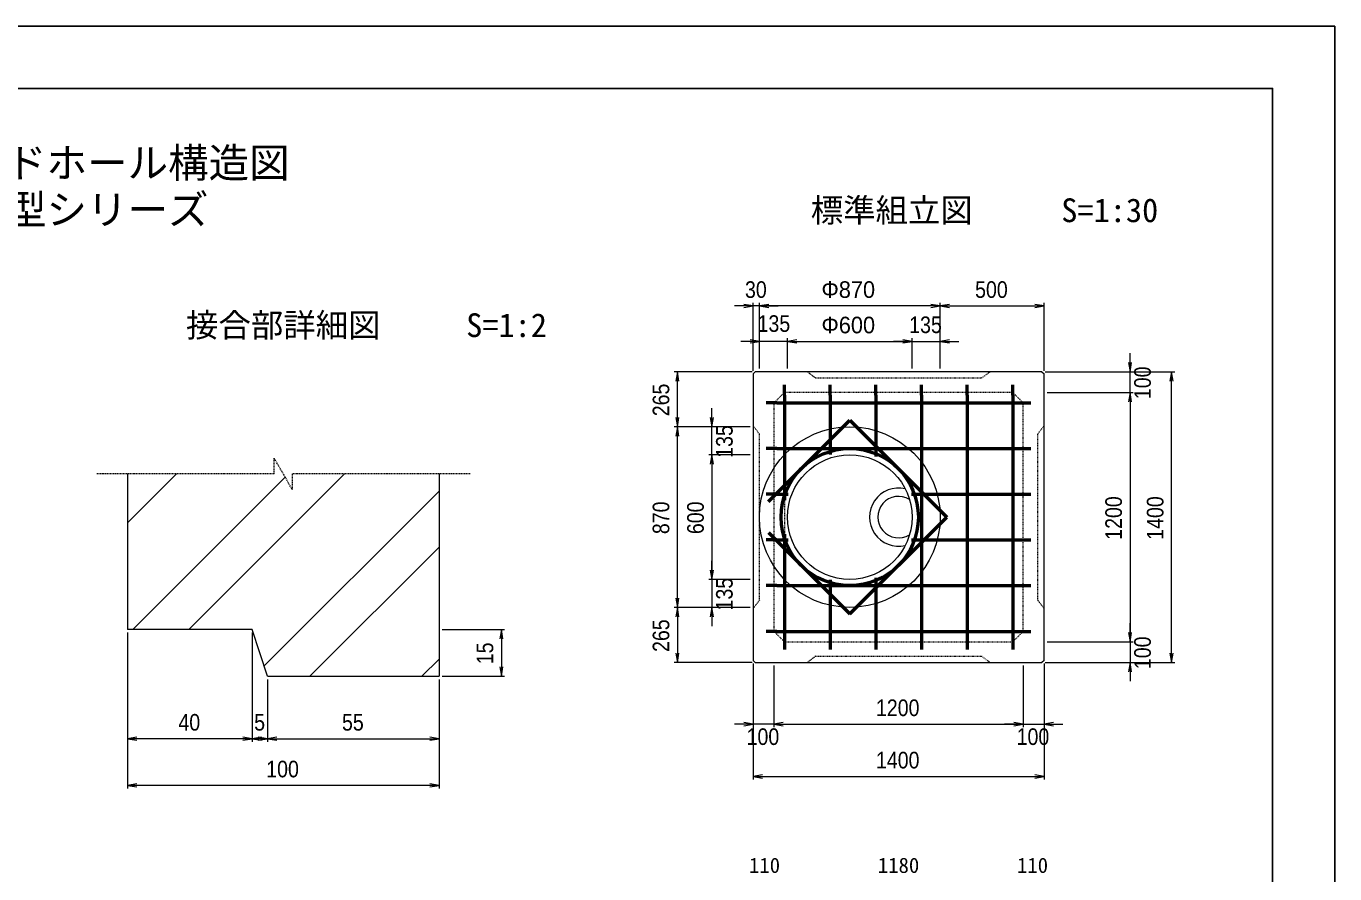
# Model space of a CAD drawing. Units: millimetres, scale not verified. Extents: x -210 to 210, y -148 to 148.
# Drawn here: x 0 to 210, y 12.4 to 148.5 of the extents above; entities that cross this region are included whole.
import ezdxf
from ezdxf.enums import TextEntityAlignment as Align

# ---------------------------------------------------------------- set-up
doc = ezdxf.new("R2010")
doc.units = ezdxf.units.MM
doc.linetypes.add('USER1', pattern=[12.95, 6.35, -3.175, 0.25, -3.175])
doc.linetypes.add('USER2', pattern=[4.7625, 3.175, -1.5875])
doc.layers.add('0-0', color=7, linetype='Continuous')
for name, color, linetype, lineweight in [('0-1_0', 5, 'Continuous', 25), ('0-2_dims', 2, 'Continuous', 13), ('0-3_pen1実線', 4, 'Continuous', 13), ('0-5_pen3実線', 7, 'Continuous', 18), ('0-6_pen4実線', 6, 'Continuous', 25), ('0-7_pen1一点', 4, 'USER1', 13), ('0-8_pen2破線', 3, 'USER2', 13), ('0-9_鉄筋１', 7, 'Continuous', 50), ('0-A_鉄筋２', 7, 'Continuous', 50)]:
    doc.layers.add(name, color=color, linetype=linetype, lineweight=lineweight)
doc.styles.add('ＭＳ ゴシック', font='')
doc.styles.add('ＭＳ Ｐゴシック', font='')
doc.styles.get('ＭＳ ゴシック').set_extended_font_data('MS Gothic')
doc.styles.get('ＭＳ Ｐゴシック').set_extended_font_data('MS PGothic')

# ---------------------------------------------------------------- blocks, each defined once
blk = doc.blocks.new('部分図 1')
at = {"layer": '0-1_0'}
blk.add_lwpolyline([(0, 0), (12600, 0), (12600, 8910), (0, 8910)], close=True, dxfattribs=at)
at = {"layer": '0-2_dims'}
for p, q in [((9800, 7562.66), (9710, 7562.66)), ((9800, 7251), (9800, 7577.66)), ((9830, 7562.66), (9800, 7562.66)), ((9830, 7261), (9830, 7577.66)), ((9830, 7261), (9830, 7577.66)), ((10700, 7562.66), (9830, 7562.66)), ((9830, 7562.66), (9920, 7562.66)), ((10700, 7261), (10700, 7577.66)), ((10700, 7261), (10700, 7577.66)), ((10700, 7562.66), (11200, 7562.66)), ((11200, 7251), (11200, 7577.66)), ((9830, 7392.04), (9740, 7392.04)), ((9830, 7261), (9830, 7407.04)), ((9965, 7392.04), (9830, 7392.04)), ((9965, 7261), (9965, 7407.04)), ((9965, 7261), (9965, 7407.04)), ((9965, 7392.04), (10565, 7392.04)), ((9965, 7392.04), (10055, 7392.04)), ((10565, 7392.04), (10475, 7392.04)), ((10565, 7261), (10565, 7407.04)), ((10565, 7261), (10565, 7407.04)), ((10565, 7392.04), (10700, 7392.04)), ((10700, 7261), (10700, 7407.04)), ((10700, 7392.04), (10790, 7392.04)), ((11614, 7246), (11614, 7336)), ((9795, 7246), (9420, 7246)), ((9435, 6981), (9435, 7246)), ((11205, 7246), (11629, 7246)), ((11205, 7246), (11829, 7246)), ((11614, 7146), (11614, 7246)), ((11814, 5846), (11814, 7246)), ((11215, 7146), (11629, 7146)), ((11215, 7146), (11629, 7146)), ((11614, 7146), (11614, 7056)), ((11614, 7146), (11614, 5946)), ((9601, 6981), (9601, 7071)), ((9785, 6981), (9420, 6981)), ((9785, 6981), (9420, 6981)), ((9435, 6111), (9435, 6981)), ((9785, 6981), (9586, 6981)), ((9601, 6846), (9601, 6981)), ((9785, 6846), (9586, 6846)), ((9785, 6846), (9586, 6846)), ((9601, 6846), (9601, 6756)), ((9601, 6846), (9601, 6246)), ((9601, 6246), (9601, 6336)), ((9785, 6246), (9586, 6246)), ((9785, 6246), (9586, 6246)), ((9601, 6246), (9601, 6111)), ((9785, 6111), (9420, 6111)), ((9785, 6111), (9420, 6111)), ((9435, 6111), (9435, 5846)), ((9785, 6111), (9586, 6111)), ((9601, 6111), (9601, 6021)), ((6787.5, 5989.69), (6787.5, 5464.03)), ((6787.5, 5989.69), (6787.5, 5239.03)), ((7387.5, 5989.69), (7387.5, 5464.03)), ((7387.5, 5989.69), (7387.5, 5464.03)), ((8302.5, 6004.69), (8602.59, 6004.69)), ((8587.59, 6004.69), (8587.59, 5779.69)), ((11614, 5946), (11614, 6036)), ((11215, 5946), (11629, 5946)), ((11215, 5946), (11629, 5946)), ((11614, 5946), (11614, 5846)), ((9795, 5846), (9420, 5846)), ((9800, 5841), (9800, 5534)), ((9800, 5841), (9800, 5282)), ((9900, 5831), (9900, 5534)), ((9900, 5831), (9900, 5534)), ((11100, 5831), (11100, 5534)), ((11100, 5831), (11100, 5534)), ((11200, 5841), (11200, 5534)), ((11200, 5841), (11200, 5282)), ((11205, 5846), (11629, 5846)), ((11205, 5846), (11829, 5846)), ((11614, 5846), (11614, 5756)), ((7462.5, 5764.69), (7462.5, 5464.03)), ((7462.5, 5764.69), (7462.5, 5464.03)), ((8287.5, 5764.69), (8287.5, 5464.03)), ((8287.5, 5764.69), (8287.5, 5239.03)), ((8302.5, 5779.69), (8602.59, 5779.69)), ((9800, 5549), (9710, 5549)), ((9900, 5549), (9800, 5549)), ((9900, 5549), (9990, 5549)), ((9900, 5549), (11100, 5549)), ((11100, 5549), (11010, 5549)), ((11100, 5549), (11200, 5549)), ((11200, 5549), (11290, 5549)), ((7387.5, 5479.03), (6787.5, 5479.03)), ((7462.5, 5479.03), (7387.5, 5479.03)), ((7462.5, 5479.03), (8287.5, 5479.03)), ((9800, 5297), (11200, 5297)), ((8287.5, 5254.03), (6787.5, 5254.03))]:
    blk.add_line(p, q, dxfattribs=at)
for points in [[(9755, 7555.16), (9800, 7562.66), (9755, 7570.16)], [(9875, 7570.16), (9830, 7562.66), (9875, 7555.16)], [(9875, 7570.16), (9830, 7562.66), (9875, 7555.16)], [(10655, 7555.16), (10700, 7562.66), (10655, 7570.16)], [(10745, 7570.16), (10700, 7562.66), (10745, 7555.16)], [(11155, 7555.16), (11200, 7562.66), (11155, 7570.16)], [(9785, 7384.54), (9830, 7392.04), (9785, 7399.54)], [(10010, 7399.54), (9965, 7392.04), (10010, 7384.54)], [(10010, 7399.54), (9965, 7392.04), (10010, 7384.54)], [(10520, 7384.54), (10565, 7392.04), (10520, 7399.54)], [(10520, 7384.54), (10565, 7392.04), (10520, 7399.54)], [(10745, 7399.54), (10700, 7392.04), (10745, 7384.54)], [(9442.5, 7201), (9435, 7246), (9427.5, 7201)], [(11606.5, 7291), (11614, 7246), (11621.5, 7291)], [(11821.5, 7201), (11814, 7246), (11806.5, 7201)], [(11621.5, 7101), (11614, 7146), (11606.5, 7101)], [(11621.5, 7101), (11614, 7146), (11606.5, 7101)], [(9427.5, 7026), (9435, 6981), (9442.5, 7026)], [(9593.5, 7026), (9601, 6981), (9608.5, 7026)], [(9442.5, 6936), (9435, 6981), (9427.5, 6936)], [(9608.5, 6801), (9601, 6846), (9593.5, 6801)], [(9608.5, 6801), (9601, 6846), (9593.5, 6801)], [(9593.5, 6291), (9601, 6246), (9608.5, 6291)], [(9593.5, 6291), (9601, 6246), (9608.5, 6291)], [(9427.5, 6156), (9435, 6111), (9442.5, 6156)], [(9442.5, 6066), (9435, 6111), (9427.5, 6066)], [(9608.5, 6066), (9601, 6111), (9593.5, 6066)], [(8595.09, 5959.69), (8587.59, 6004.69), (8580.09, 5959.69)], [(11606.5, 5991), (11614, 5946), (11621.5, 5991)], [(11606.5, 5991), (11614, 5946), (11621.5, 5991)], [(9427.5, 5891), (9435, 5846), (9442.5, 5891)], [(11806.5, 5891), (11814, 5846), (11821.5, 5891)], [(8580.09, 5824.69), (8587.59, 5779.69), (8595.09, 5824.69)], [(11621.5, 5801), (11614, 5846), (11606.5, 5801)], [(9755, 5541.5), (9800, 5549), (9755, 5556.5)], [(9945, 5556.5), (9900, 5549), (9945, 5541.5)], [(9945, 5556.5), (9900, 5549), (9945, 5541.5)], [(11055, 5541.5), (11100, 5549), (11055, 5556.5)], [(11055, 5541.5), (11100, 5549), (11055, 5556.5)], [(11245, 5556.5), (11200, 5549), (11245, 5541.5)], [(6832.5, 5486.53), (6787.5, 5479.03), (6832.5, 5471.53)], [(7342.5, 5471.53), (7387.5, 5479.03), (7342.5, 5486.53)], [(7432.5, 5486.53), (7387.5, 5479.03), (7432.5, 5471.53)], [(7417.5, 5471.53), (7462.5, 5479.03), (7417.5, 5486.53)], [(7507.5, 5486.53), (7462.5, 5479.03), (7507.5, 5471.53)], [(8242.5, 5471.53), (8287.5, 5479.03), (8242.5, 5486.53)], [(9845, 5304.5), (9800, 5297), (9845, 5289.5)], [(11155, 5289.5), (11200, 5297), (11155, 5304.5)], [(6832.5, 5261.53), (6787.5, 5254.03), (6832.5, 5246.53)], [(8242.5, 5246.53), (8287.5, 5254.03), (8242.5, 5261.53)]]:
    blk.add_lwpolyline(points, dxfattribs=at)
at = {"layer": '0-3_pen1実線'}
for p, q in [((6787.5, 6518.09), (7024.1, 6754.69)), ((7082.33, 6004.69), (7832.33, 6754.69)), ((6812.92, 6004.69), (7546.8, 6738.58)), ((7445.91, 5829.46), (8287.5, 6671.05)), ((7665.55, 5779.69), (8287.5, 6401.65)), ((8204.36, 5779.69), (8287.5, 5862.83))]:
    blk.add_line(p, q, dxfattribs=at)
at = {"layer": '0-5_pen3実線'}
for p, q in [((9810, 7246), (9800, 7236)), ((11190, 7246), (9810, 7246)), ((11190, 7246), (11200, 7236)), ((9800, 7236), (9800, 5856)), ((11200, 5856), (11200, 7236)), ((6787.5, 6754.69), (6787.5, 6004.69)), ((8287.5, 6754.69), (8287.5, 5779.69)), ((7387.5, 6004.69), (6787.5, 6004.69)), ((7462.5, 5779.69), (7387.5, 6004.69)), ((9800, 5856), (9810, 5846)), ((9810, 5846), (11190, 5846)), ((11200, 5856), (11190, 5846)), ((7462.5, 5779.69), (8287.5, 5779.69))]:
    blk.add_line(p, q, dxfattribs=at)
for radius in [435, 300]:
    blk.add_circle((10265, 6546), radius, dxfattribs=at)
for radius, start, end in [(140, 76.66624, 283.33376), (100, 58.18841, 301.81159)]:
    blk.add_arc((10500, 6546), radius, start, end, dxfattribs=at)
at = {"layer": '0-6_pen4実線'}
blk.add_lwpolyline([(300, 300), (12300, 300), (12300, 8610), (300, 8610)], close=True, dxfattribs=at)
at = {"layer": '0-7_pen1一点'}
for p, q in [((7494.2, 6754.69), (7494.2, 6829.69)), ((7580.8, 6679.69), (7494.2, 6829.69)), ((7494.2, 6754.69), (6637.5, 6754.69)), ((8437.5, 6754.69), (7580.8, 6754.69)), ((7580.8, 6754.69), (7580.8, 6679.69))]:
    blk.add_line(p, q, dxfattribs=at)
at = {"layer": '0-8_pen2破線'}
for p, q in [((10100, 7216), (10060, 7246)), ((10900, 7216), (10940, 7246)), ((10100, 7216), (10900, 7216)), ((9900, 7096), (9950, 7146)), ((11050, 7146), (9950, 7146)), ((9950, 7146), (9950, 5946)), ((11050, 7146), (11100, 7096)), ((11050, 7146), (11050, 5946)), ((9900, 7096), (9900, 5996)), ((9900, 7096), (11100, 7096)), ((11100, 5996), (11100, 7096)), ((11170, 6946), (11200, 6986)), ((11170, 6146), (11170, 6946)), ((9830, 6146), (9800, 6106)), ((11170, 6146), (11200, 6106)), ((9950, 5946), (9900, 5996)), ((9900, 5996), (11100, 5996)), ((11100, 5996), (11050, 5946)), ((9950, 5946), (11050, 5946)), ((10100, 5876), (10060, 5846)), ((10100, 5876), (10900, 5876)), ((10900, 5876), (10940, 5846))]:
    blk.add_line(p, q, dxfattribs=at)
blk.add_lwpolyline([(9830, 6146), (9830, 6946), (9800, 6986)], dxfattribs=at)
at = {"layer": '0-9_鉄筋１'}
for p, q in [((9950, 7133), (9950, 6628)), ((10170, 7133), (10170, 6848)), ((10390, 7133), (10390, 6838)), ((10610, 7133), (10610, 5959)), ((10830, 7133), (10830, 5959)), ((11050, 7133), (11050, 5959)), ((9913, 7096), (11087, 7096)), ((9873, 6620.67), (10265.04, 7012.71)), ((10265.04, 7012.71), (10731.71, 6546.04)), ((9913, 6876), (11087, 6876)), ((9913, 6656), (9968, 6656)), ((10562, 6656), (11087, 6656)), ((10265.21, 6079.54), (10731.71, 6546.04)), ((9873, 6471.75), (10265.21, 6079.54)), ((9913, 6436), (9968, 6436)), ((9950, 6464), (9950, 5959)), ((10562, 6436), (11087, 6436)), ((10170, 6244), (10170, 5959)), ((10390, 6254), (10390, 5959)), ((9913, 6216), (11087, 6216)), ((9913, 5996), (11087, 5996))]:
    blk.add_line(p, q, dxfattribs=at)
blk.add_circle((10265, 6546), 330, dxfattribs=at)
at = {"layer": '0-A_鉄筋２'}
for p, q in [((9950, 7133), (9950, 7183)), ((10170, 7133), (10170, 7183)), ((10390, 7133), (10390, 7183)), ((10610, 7133), (10610, 7183)), ((10830, 7133), (10830, 7183)), ((11050, 7133), (11050, 7183)), ((9913, 7096), (9863, 7096)), ((11087, 7096), (11137, 7096)), ((9913, 6876), (9863, 6876)), ((11087, 6876), (11137, 6876)), ((9913, 6656), (9863, 6656)), ((11087, 6656), (11137, 6656)), ((9913, 6436), (9863, 6436)), ((11087, 6436), (11137, 6436)), ((9913, 6216), (9863, 6216)), ((11087, 6216), (11137, 6216)), ((9913, 5996), (9863, 5996)), ((11087, 5996), (11137, 5996)), ((9950, 5959), (9950, 5909)), ((10170, 5959), (10170, 5909)), ((10390, 5959), (10390, 5909)), ((10610, 5959), (10610, 5909)), ((10830, 5959), (10830, 5909)), ((11050, 5959), (11050, 5909))]:
    blk.add_line(p, q, dxfattribs=at)
at = {"layer": '0-2_dims', "color": 7, "style": 'ＭＳ Ｐゴシック', "width": 0.9}
for s, p in [('30', (9760.45, 7577.66)), ('500', (10868.18, 7577.66)), ('135', (9820.95, 7414.11)), ('135', (10550.95, 7408.11)), ('1200', (10390.91, 5564)), ('40', (7032.95, 5494.03)), ('5', (7397.73, 5494.03)), ('55', (7820.45, 5494.03)), ('100', (9768.18, 5424.91)), ('100', (11068.18, 5424.91)), ('100', (7455.68, 5269.03)), ('1400', (10390.91, 5312))]:
    blk.add_text(s, height=79.98, dxfattribs=at).set_placement(p, align=Align.BOTTOM_LEFT)
at = {"layer": '0-2_dims', "color": 7}
for s, height, style, p in [('Φ870', 79.98, 'ＭＳ Ｐゴシック', (10128.64, 7577.66)), ('Φ600', 79.98, 'ＭＳ Ｐゴシック', (10128.64, 7407.04)), ('110', 73.31, 'ＭＳ ゴシック', (9779.85, 4810.75)), ('1180', 73.31, 'ＭＳ ゴシック', (10399.85, 4810.75)), ('110', 73.31, 'ＭＳ ゴシック', (11070, 4810.75))]:
    blk.add_text(s, height=height, dxfattribs=dict(at, style=style)).set_placement(p, align=Align.BOTTOM_LEFT)
at = {"layer": '0-2_dims', "color": 7, "style": 'ＭＳ Ｐゴシック', "width": 0.9}
for s, p in [('100', (11738.09, 7114.18)), ('265', (9420, 7031.68)), ('135', (9725.09, 6831.68)), ('870', (9420, 6464.18)), ('600', (9586, 6464.18)), ('1200', (11599, 6436.91)), ('1400', (11799, 6436.91)), ('135', (9725.09, 6096.68)), ('265', (9420, 5896.68)), ('15', (8572.59, 5837.65)), ('100', (11738.09, 5814.18))]:
    blk.add_text(s, height=79.98, rotation=90, dxfattribs=at).set_placement(p, align=Align.BOTTOM_LEFT)
at = {"layer": '0-5_pen3実線', "style": 'ＭＳ ゴシック'}
for s, height, p in [('\u3000標準組立図\u3000', 114.3, (9921.35, 7932.02)), ('S=1:30', 114.4, (11283, 7932.01)), ('\u3000接合部詳細図\u3000', 114.4, (6913.57, 7378.74)), ('S=1:2', 114.3, (8418.31, 7378.76))]:
    blk.add_text(s, height=height, dxfattribs=at).set_placement(p, align=Align.BOTTOM_LEFT)
at = {"layer": '0-6_pen4実線', "style": 'ＭＳ ゴシック'}
for s, p in [('\u3000ＫＯＥＩハンドホール構造図\u3000', (4837.55, 8137.5)), ('１２００型シリーズ', (5422.51, 7912.5))]:
    blk.add_text(s, height=143, dxfattribs=at).set_placement(p, align=Align.BOTTOM_LEFT)

msp = doc.modelspace()

# ---------------------------------------------------------------- block references
at = {"layer": '0-0', "xscale": 0.03333333, "yscale": 0.03333333}
msp.add_blockref('部分図 1', (-210, -148.5), dxfattribs=at)

doc.saveas('drawing.dxf')
